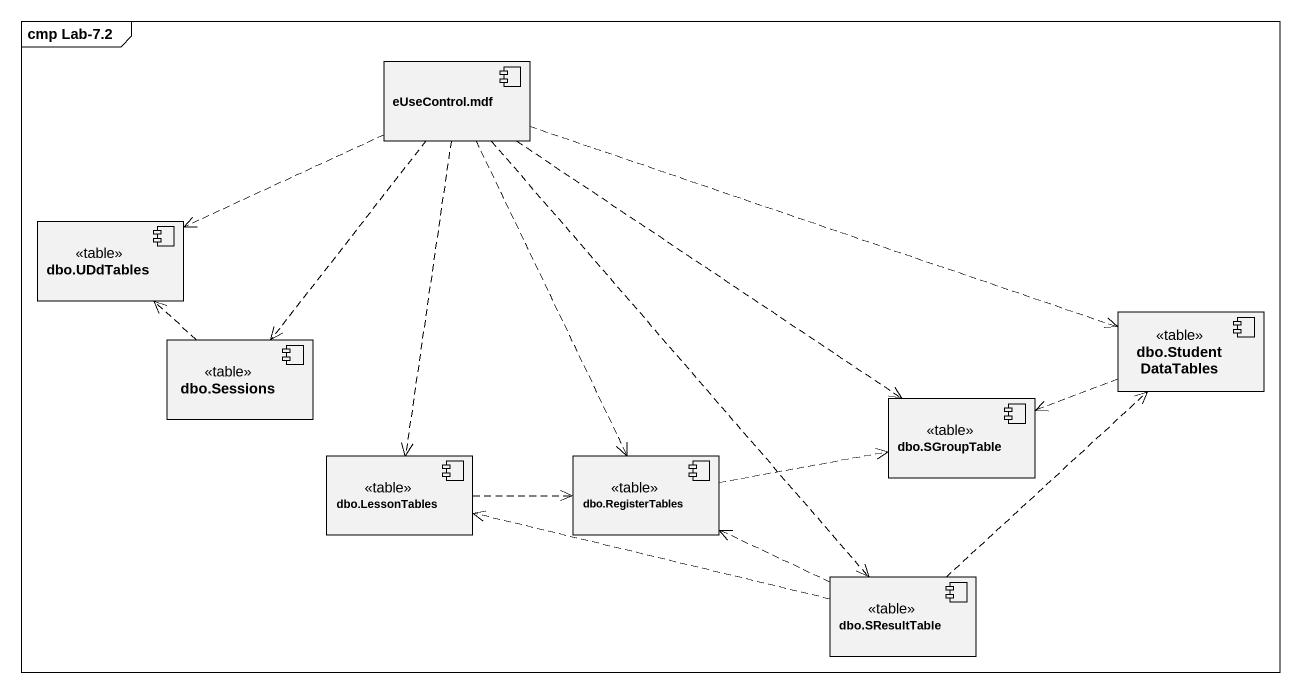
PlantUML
@startuml
mainframe cmp Lab-7.2
component "eUseControl.mdf" as eUseControl_mdf
component "dbo.UDdTables" as dbo_UDdTables <<table>>
component "dbo.StudentDataTables" as dbo_StudentDataTables <<table>>
component "dbo.Sessions" as dbo_Sessions <<table>>
component "dbo.SGroupTable" as dbo_SGroupTable <<table>>
component "dbo.LessonTables" as dbo_LessonTables <<table>>
component "dbo.RegisterTables" as dbo_RegisterTables <<table>>
component "dbo.SResultTable" as dbo_SResultTable <<table>>
eUseControl_mdf .left.> dbo_UDdTables
eUseControl_mdf .right.> dbo_StudentDataTables
eUseControl_mdf ..> dbo_Sessions
eUseControl_mdf ..> dbo_SGroupTable
eUseControl_mdf ..> dbo_LessonTables
eUseControl_mdf ..> dbo_RegisterTables
eUseControl_mdf ..> dbo_SResultTable
dbo_StudentDataTables .left.> dbo_SGroupTable
dbo_Sessions .up.> dbo_UDdTables
dbo_LessonTables .right.> dbo_RegisterTables
dbo_RegisterTables .right.> dbo_SGroupTable
dbo_SResultTable .up.> dbo_StudentDataTables
dbo_SResultTable .left.> dbo_LessonTables
dbo_SResultTable .left.> dbo_RegisterTables
@enduml
